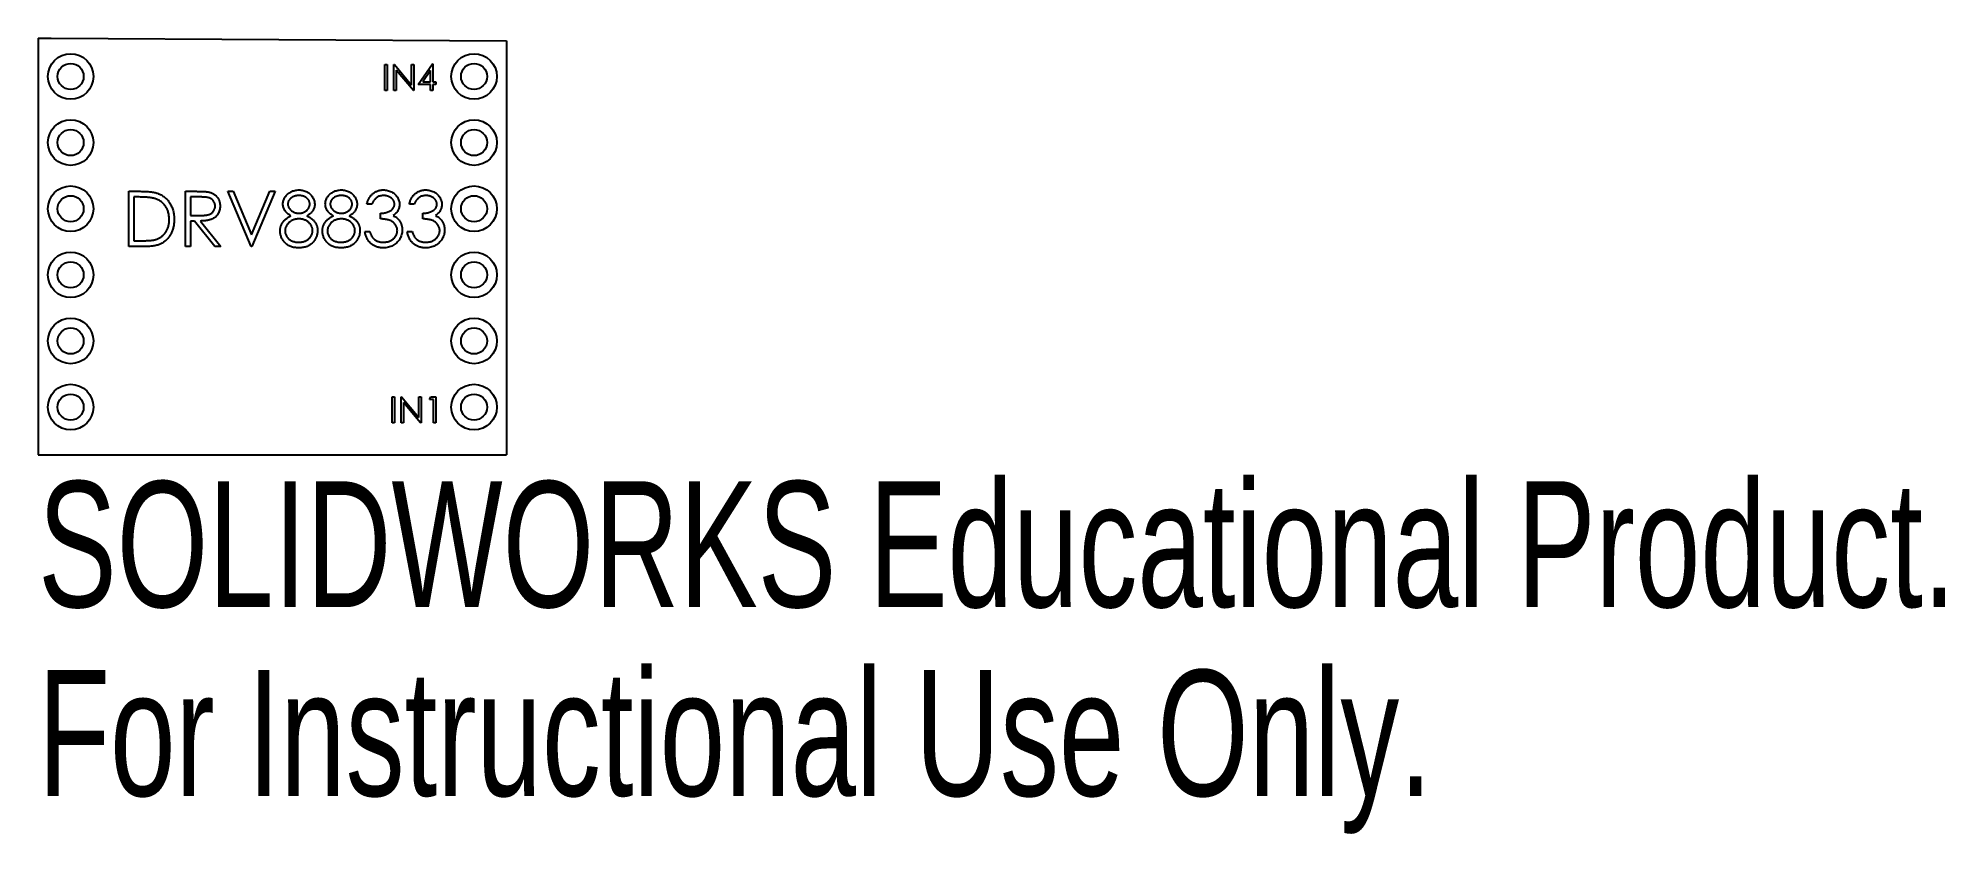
# Model space of a CAD drawing. Header units: millimetres. Extents: x 41.5 to 114.7, y 301.4 to 332.
import ezdxf

# ---------------------------------------------------------------- set-up
doc = ezdxf.new("R2010")
doc.units = ezdxf.units.MM
doc.styles.add('SLDTEXTSTYLE0', font='TXT', dxfattribs={"width": 0.7})

msp = doc.modelspace()

# ---------------------------------------------------------------- linework, layer by layer
at = {"color": 7, "linetype": 'Continuous', "lineweight": 25}
for p, q in [((41.478, 331.981), (41.982, 331.981)), ((41.478, 331.981), (41.478, 315.981)), ((41.982, 331.981), (59.478, 331.877)), ((59.478, 331.877), (59.478, 315.981)), ((54.803, 329.965), (54.803, 330.965)), ((54.803, 330.965), (54.892, 330.965)), ((54.892, 330.965), (54.892, 329.965)), ((55.149, 329.965), (55.149, 330.965)), ((55.149, 330.965), (55.168, 330.965)), ((55.168, 330.965), (55.828, 330.178)), ((55.898, 329.965), (55.239, 330.751)), ((55.239, 330.751), (55.239, 329.965)), ((55.828, 330.178), (55.828, 330.965)), ((55.828, 330.965), (55.918, 330.965)), ((55.918, 330.965), (55.918, 329.965)), ((56.085, 330.196), (56.631, 330.991)), ((56.559, 330.733), (56.261, 330.299)), ((56.559, 330.299), (56.559, 330.733)), ((56.631, 330.991), (56.649, 330.991)), ((56.649, 330.991), (56.649, 330.299)), ((54.892, 329.965), (54.803, 329.965)), ((55.239, 329.965), (55.149, 329.965)), ((55.918, 329.965), (55.898, 329.965)), ((56.559, 330.196), (56.085, 330.196)), ((56.261, 330.299), (56.559, 330.299)), ((56.559, 329.965), (56.559, 330.196)), ((56.649, 329.965), (56.559, 329.965)), ((56.649, 330.299), (56.764, 330.299)), ((56.764, 330.196), (56.649, 330.196)), ((56.649, 330.196), (56.649, 329.965)), ((56.764, 330.299), (56.764, 330.196)), ((44.969, 323.981), (44.969, 326.098)), ((44.969, 326.098), (45.397, 326.098)), ((47.14, 323.981), (47.14, 326.098)), ((47.14, 326.098), (47.564, 326.098)), ((49.664, 323.981), (48.768, 326.098)), ((48.768, 326.098), (48.972, 326.098)), ((48.972, 326.098), (49.677, 324.429)), ((49.677, 324.429), (50.383, 326.098)), ((50.587, 326.098), (49.691, 323.981)), ((50.383, 326.098), (50.587, 326.098)), ((45.159, 325.88), (45.159, 324.198)), ((45.308, 325.88), (45.159, 325.88)), ((47.727, 325.88), (47.33, 325.88)), ((47.33, 325.88), (47.33, 325.175)), ((54.304, 325.609), (54.114, 325.609)), ((55.933, 325.609), (55.743, 325.609)), ((47.33, 325.175), (47.718, 325.172)), ((47.485, 324.958), (47.33, 324.958)), ((47.33, 324.958), (47.33, 323.981)), ((48.262, 323.981), (47.485, 324.958)), ((47.719, 324.958), (48.497, 323.981)), ((54.63, 325.039), (54.63, 325.256)), ((56.258, 325.039), (56.258, 325.256)), ((45.625, 323.981), (44.969, 323.981)), ((45.159, 324.198), (45.402, 324.198)), ((47.33, 323.981), (47.14, 323.981)), ((48.497, 323.981), (48.262, 323.981)), ((49.691, 323.981), (49.664, 323.981)), ((54.033, 324.551), (54.223, 324.551)), ((55.661, 324.551), (55.851, 324.551)), ((55.078, 317.204), (55.078, 318.204)), ((55.078, 318.204), (55.167, 318.204)), ((55.167, 318.204), (55.167, 317.204)), ((55.424, 317.204), (55.424, 318.204)), ((55.424, 318.204), (55.443, 318.204)), ((55.443, 318.204), (56.103, 317.417)), ((56.173, 317.204), (55.513, 317.99)), ((55.513, 317.99), (55.513, 317.204)), ((56.103, 317.417), (56.103, 318.204)), ((56.103, 318.204), (56.193, 318.204)), ((56.193, 318.204), (56.193, 317.204)), ((56.513, 318.102), (56.572, 318.204)), ((56.667, 318.102), (56.513, 318.102)), ((56.572, 318.204), (56.757, 318.204)), ((56.667, 317.204), (56.667, 318.102)), ((56.757, 318.204), (56.757, 317.204)), ((55.167, 317.204), (55.078, 317.204)), ((55.513, 317.204), (55.424, 317.204)), ((56.193, 317.204), (56.173, 317.204)), ((56.757, 317.204), (56.667, 317.204)), ((41.478, 315.981), (59.478, 315.981))]:
    msp.add_line(p, q, dxfattribs=at)
for centre, radius in [((42.728, 330.51), 0.875), ((58.228, 330.51), 0.875), ((42.728, 330.51), 0.5), ((58.228, 330.51), 0.5), ((42.728, 327.97), 0.875), ((42.728, 327.97), 0.5), ((58.228, 327.97), 0.875), ((58.228, 327.97), 0.5), ((42.728, 325.43), 0.875), ((58.228, 325.43), 0.875), ((42.728, 325.43), 0.5), ((58.228, 325.43), 0.5), ((42.728, 322.89), 0.875), ((42.728, 322.89), 0.5), ((58.228, 322.89), 0.875), ((58.228, 322.89), 0.5), ((42.728, 320.35), 0.875), ((58.228, 320.35), 0.875), ((42.728, 320.35), 0.5), ((58.228, 320.35), 0.5), ((42.728, 317.81), 0.875), ((42.728, 317.81), 0.5), ((58.228, 317.81), 0.875), ((58.228, 317.81), 0.5)]:
    msp.add_circle(centre, radius, dxfattribs=at)
for points, knots in [([(45.397, 326.098), (45.434, 326.097), (45.506, 326.097), (45.609, 326.093), (45.705, 326.088), (45.793, 326.079), (45.874, 326.069), (45.946, 326.056), (46.01, 326.04), (46.05, 326.027), (46.068, 326.021)], [0, 0, 0, 0, 0.164289, 0.317406, 0.458844, 0.589367, 0.707831, 0.81577, 0.91288, 1, 1, 1, 1]), ([(47.564, 326.098), (47.592, 326.097), (47.646, 326.097), (47.724, 326.096), (47.795, 326.093), (47.858, 326.091), (47.915, 326.086), (47.964, 326.082), (48.006, 326.076), (48.032, 326.071), (48.043, 326.069)], [0, 0, 0, 0, 0.1762578, 0.3384344, 0.4848221, 0.6171576, 0.7346984, 0.8373852, 0.9263724, 1, 1, 1, 1]), ([(48.043, 326.069), (48.059, 326.065), (48.089, 326.057), (48.134, 326.041), (48.176, 326.023), (48.215, 326.001), (48.253, 325.976), (48.288, 325.948), (48.321, 325.917), (48.351, 325.882), (48.38, 325.846), (48.404, 325.807), (48.424, 325.766), (48.441, 325.723), (48.454, 325.678), (48.463, 325.631), (48.469, 325.582), (48.47, 325.548), (48.47, 325.531)], [0, 0, 0, 0, 0.064217, 0.127064, 0.188745, 0.249132, 0.309453, 0.369827, 0.43065, 0.492352, 0.554072, 0.61569, 0.676798, 0.738439, 0.801317, 0.865185, 0.931641, 1, 1, 1, 1]), ([(50.885, 325.609), (50.886, 325.631), (50.888, 325.677), (50.904, 325.744), (50.93, 325.81), (50.966, 325.875), (51.01, 325.936), (51.064, 325.991), (51.124, 326.039), (51.193, 326.079), (51.266, 326.112), (51.343, 326.135), (51.423, 326.149), (51.478, 326.151), (51.505, 326.152)], [0, 0, 0, 0, 0.074058, 0.14887, 0.226668, 0.307735, 0.391157, 0.473929, 0.557928, 0.644989, 0.733364, 0.821092, 0.909287, 1, 1, 1, 1]), ([(51.505, 326.152), (51.532, 326.151), (51.585, 326.149), (51.663, 326.135), (51.738, 326.111), (51.809, 326.078), (51.875, 326.038), (51.934, 325.989), (51.985, 325.935), (52.028, 325.874), (52.063, 325.809), (52.088, 325.742), (52.103, 325.673), (52.105, 325.626), (52.106, 325.603)], [0, 0, 0, 0, 0.08941, 0.176306, 0.262626, 0.349446, 0.435498, 0.518928, 0.601355, 0.684256, 0.765807, 0.844877, 0.92228, 1, 1, 1, 1]), ([(52.513, 325.609), (52.514, 325.631), (52.516, 325.677), (52.532, 325.744), (52.559, 325.81), (52.594, 325.875), (52.639, 325.936), (52.692, 325.991), (52.753, 326.039), (52.821, 326.079), (52.894, 326.112), (52.971, 326.135), (53.051, 326.149), (53.106, 326.151), (53.134, 326.152)], [0, 0, 0, 0, 0.074058, 0.14887, 0.226668, 0.307735, 0.391157, 0.473929, 0.557928, 0.644989, 0.733364, 0.821092, 0.909287, 1, 1, 1, 1]), ([(53.134, 326.152), (53.161, 326.151), (53.214, 326.149), (53.292, 326.135), (53.366, 326.111), (53.437, 326.078), (53.503, 326.038), (53.562, 325.989), (53.613, 325.935), (53.656, 325.874), (53.691, 325.809), (53.716, 325.742), (53.731, 325.673), (53.733, 325.626), (53.734, 325.603)], [0, 0, 0, 0, 0.08941, 0.176306, 0.262626, 0.349446, 0.435498, 0.518928, 0.601355, 0.684256, 0.765807, 0.844877, 0.92228, 1, 1, 1, 1]), ([(54.114, 325.609), (54.119, 325.63), (54.13, 325.672), (54.151, 325.732), (54.173, 325.788), (54.201, 325.84), (54.231, 325.889), (54.265, 325.933), (54.302, 325.975), (54.343, 326.011), (54.386, 326.045), (54.432, 326.073), (54.479, 326.097), (54.528, 326.118), (54.58, 326.133), (54.633, 326.144), (54.688, 326.151), (54.725, 326.151), (54.744, 326.152)], [0, 0, 0, 0, 0.0726253, 0.1419766, 0.2089849, 0.2739569, 0.3368893, 0.398745, 0.4601159, 0.5208249, 0.5809945, 0.6401519, 0.6986225, 0.7572711, 0.8164267, 0.876254, 0.9371653, 1, 1, 1, 1]), ([(54.744, 326.152), (54.772, 326.151), (54.827, 326.149), (54.907, 326.134), (54.984, 326.11), (55.058, 326.077), (55.127, 326.037), (55.188, 325.988), (55.24, 325.933), (55.284, 325.872), (55.319, 325.807), (55.344, 325.74), (55.36, 325.672), (55.362, 325.625), (55.363, 325.602)], [0, 0, 0, 0, 0.090254, 0.17854, 0.266093, 0.354631, 0.441886, 0.525747, 0.608114, 0.690197, 0.770821, 0.848326, 0.924012, 1, 1, 1, 1]), ([(55.743, 325.609), (55.748, 325.63), (55.758, 325.672), (55.779, 325.732), (55.802, 325.788), (55.829, 325.84), (55.859, 325.889), (55.893, 325.933), (55.93, 325.975), (55.971, 326.011), (56.014, 326.045), (56.06, 326.073), (56.107, 326.097), (56.157, 326.118), (56.208, 326.133), (56.261, 326.144), (56.316, 326.151), (56.354, 326.151), (56.373, 326.152)], [0, 0, 0, 0, 0.072625, 0.141977, 0.208985, 0.273957, 0.336889, 0.398745, 0.460116, 0.520825, 0.580994, 0.640152, 0.698622, 0.757271, 0.816427, 0.876254, 0.937165, 1, 1, 1, 1]), ([(56.373, 326.152), (56.4, 326.151), (56.455, 326.149), (56.535, 326.134), (56.613, 326.11), (56.686, 326.077), (56.755, 326.037), (56.816, 325.988), (56.868, 325.933), (56.912, 325.872), (56.947, 325.807), (56.972, 325.74), (56.988, 325.672), (56.99, 325.625), (56.991, 325.602)], [0, 0, 0, 0, 0.0902542, 0.1785398, 0.266093, 0.354631, 0.4418862, 0.5257469, 0.6081136, 0.6901973, 0.7708215, 0.8483262, 0.9240117, 1, 1, 1, 1]), ([(45.958, 325.821), (45.941, 325.826), (45.903, 325.836), (45.841, 325.848), (45.772, 325.858), (45.695, 325.866), (45.609, 325.872), (45.516, 325.877), (45.415, 325.88), (45.345, 325.88), (45.308, 325.88)], [0, 0, 0, 0, 0.084319, 0.179285, 0.286583, 0.405111, 0.535593, 0.67819, 0.832976, 1, 1, 1, 1]), ([(46.516, 325.013), (46.516, 325.038), (46.515, 325.086), (46.507, 325.158), (46.496, 325.226), (46.48, 325.292), (46.459, 325.356), (46.434, 325.416), (46.404, 325.474), (46.369, 325.528), (46.331, 325.58), (46.288, 325.627), (46.242, 325.67), (46.193, 325.709), (46.14, 325.744), (46.083, 325.774), (46.022, 325.8), (45.98, 325.814), (45.958, 325.821)], [0, 0, 0, 0, 0.070151, 0.137813, 0.203226, 0.267174, 0.330024, 0.391794, 0.453084, 0.514334, 0.575, 0.634865, 0.694116, 0.753442, 0.813126, 0.87408, 0.936007, 1, 1, 1, 1]), ([(46.068, 326.021), (46.093, 326.012), (46.141, 325.993), (46.21, 325.959), (46.275, 325.919), (46.336, 325.875), (46.392, 325.825), (46.446, 325.771), (46.494, 325.712), (46.538, 325.647), (46.578, 325.579), (46.612, 325.508), (46.641, 325.433), (46.665, 325.355), (46.683, 325.274), (46.696, 325.189), (46.705, 325.102), (46.706, 325.043), (46.706, 325.012)], [0, 0, 0, 0, 0.061545, 0.1216943, 0.1811549, 0.2398754, 0.2987019, 0.3576474, 0.4176048, 0.478494, 0.5404071, 0.602345, 0.6650043, 0.7285593, 0.7936505, 0.8605343, 0.929236, 1, 1, 1, 1]), ([(47.718, 325.172), (47.736, 325.172), (47.771, 325.172), (47.822, 325.174), (47.869, 325.177), (47.912, 325.181), (47.952, 325.187), (47.989, 325.193), (48.021, 325.201), (48.059, 325.214), (48.102, 325.233), (48.148, 325.261), (48.187, 325.296), (48.22, 325.337), (48.247, 325.382), (48.266, 325.43), (48.278, 325.48), (48.279, 325.514), (48.28, 325.532)], [0, 0, 0, 0, 0.071668, 0.138913, 0.201185, 0.259124, 0.312255, 0.360682, 0.405086, 0.445102, 0.518778, 0.589462, 0.658462, 0.727283, 0.796322, 0.863175, 0.930949, 1, 1, 1, 1]), ([(48.47, 325.531), (48.469, 325.503), (48.467, 325.448), (48.451, 325.368), (48.425, 325.294), (48.388, 325.225), (48.342, 325.163), (48.286, 325.108), (48.221, 325.062), (48.16, 325.03), (48.106, 325.01), (48.062, 324.996), (48.014, 324.985), (47.962, 324.975), (47.907, 324.967), (47.848, 324.962), (47.785, 324.959), (47.742, 324.958), (47.719, 324.958)], [0, 0, 0, 0, 0.07878, 0.153721, 0.226714, 0.299191, 0.37119, 0.443006, 0.516689, 0.593217, 0.633873, 0.676989, 0.7229, 0.771959, 0.824211, 0.879379, 0.937948, 1, 1, 1, 1]), ([(48.28, 325.532), (48.279, 325.549), (48.278, 325.583), (48.266, 325.632), (48.246, 325.679), (48.219, 325.722), (48.187, 325.762), (48.148, 325.796), (48.105, 325.824), (48.065, 325.842), (48.03, 325.853), (47.998, 325.86), (47.963, 325.867), (47.924, 325.871), (47.881, 325.876), (47.833, 325.879), (47.781, 325.88), (47.746, 325.88), (47.727, 325.88)], [0, 0, 0, 0, 0.068814, 0.136365, 0.204019, 0.273064, 0.342913, 0.410965, 0.479169, 0.549308, 0.587652, 0.630647, 0.678879, 0.731934, 0.791111, 0.855283, 0.925086, 1, 1, 1, 1]), ([(51.194, 325.16), (51.17, 325.173), (51.122, 325.199), (51.059, 325.247), (51.005, 325.299), (50.961, 325.355), (50.927, 325.415), (50.903, 325.478), (50.887, 325.542), (50.886, 325.587), (50.885, 325.609)], [0, 0, 0, 0, 0.14586, 0.282426, 0.41085, 0.535029, 0.654701, 0.770133, 0.884556, 1, 1, 1, 1]), ([(51.495, 325.935), (51.48, 325.934), (51.451, 325.934), (51.408, 325.93), (51.368, 325.922), (51.329, 325.911), (51.292, 325.897), (51.257, 325.881), (51.225, 325.86), (51.194, 325.838), (51.166, 325.813), (51.142, 325.787), (51.121, 325.76), (51.104, 325.731), (51.092, 325.701), (51.082, 325.671), (51.076, 325.639), (51.075, 325.617), (51.075, 325.606)], [0, 0, 0, 0, 0.075243, 0.147209, 0.216447, 0.284025, 0.350655, 0.415031, 0.47963, 0.544652, 0.608044, 0.667828, 0.725114, 0.780992, 0.835527, 0.889438, 0.944072, 1, 1, 1, 1]), ([(51.075, 325.606), (51.075, 325.595), (51.076, 325.573), (51.083, 325.541), (51.092, 325.509), (51.107, 325.478), (51.125, 325.448), (51.147, 325.419), (51.173, 325.391), (51.203, 325.364), (51.235, 325.339), (51.269, 325.317), (51.305, 325.298), (51.342, 325.283), (51.38, 325.271), (51.42, 325.262), (51.461, 325.257), (51.488, 325.257), (51.502, 325.256)], [0, 0, 0, 0, 0.054564, 0.107826, 0.161924, 0.21751, 0.274498, 0.334815, 0.397555, 0.464755, 0.532901, 0.600097, 0.665354, 0.731084, 0.796883, 0.863292, 0.930831, 1, 1, 1, 1]), ([(51.916, 325.61), (51.916, 325.62), (51.915, 325.64), (51.91, 325.669), (51.901, 325.698), (51.89, 325.727), (51.874, 325.754), (51.856, 325.781), (51.833, 325.807), (51.808, 325.833), (51.78, 325.857), (51.748, 325.878), (51.713, 325.896), (51.676, 325.91), (51.635, 325.921), (51.591, 325.929), (51.544, 325.934), (51.511, 325.934), (51.495, 325.935)], [0, 0, 0, 0, 0.050902, 0.101034, 0.151084, 0.203062, 0.256248, 0.310847, 0.368769, 0.430015, 0.49252, 0.556049, 0.621996, 0.690192, 0.761385, 0.836356, 0.915487, 1, 1, 1, 1]), ([(51.502, 325.256), (51.52, 325.257), (51.556, 325.258), (51.609, 325.268), (51.66, 325.283), (51.71, 325.304), (51.756, 325.33), (51.797, 325.362), (51.832, 325.398), (51.862, 325.438), (51.886, 325.481), (51.904, 325.523), (51.914, 325.567), (51.916, 325.596), (51.916, 325.61)], [0, 0, 0, 0, 0.08969, 0.178494, 0.266838, 0.356558, 0.445334, 0.530806, 0.614076, 0.697707, 0.779142, 0.855354, 0.928557, 1, 1, 1, 1]), ([(52.106, 325.603), (52.105, 325.58), (52.104, 325.535), (52.089, 325.469), (52.065, 325.407), (52.032, 325.349), (51.989, 325.296), (51.937, 325.246), (51.876, 325.2), (51.829, 325.174), (51.806, 325.16)], [0, 0, 0, 0, 0.121904, 0.239413, 0.35541, 0.472091, 0.592859, 0.718703, 0.854892, 1, 1, 1, 1]), ([(52.822, 325.16), (52.798, 325.173), (52.75, 325.199), (52.687, 325.247), (52.633, 325.299), (52.59, 325.355), (52.555, 325.415), (52.532, 325.478), (52.516, 325.542), (52.514, 325.587), (52.513, 325.609)], [0, 0, 0, 0, 0.14586, 0.282426, 0.41085, 0.535029, 0.654701, 0.770133, 0.884556, 1, 1, 1, 1]), ([(53.123, 325.935), (53.108, 325.934), (53.079, 325.934), (53.037, 325.93), (52.996, 325.922), (52.957, 325.911), (52.921, 325.897), (52.886, 325.881), (52.853, 325.86), (52.822, 325.838), (52.795, 325.813), (52.77, 325.787), (52.75, 325.76), (52.732, 325.731), (52.72, 325.701), (52.71, 325.671), (52.704, 325.639), (52.703, 325.617), (52.703, 325.606)], [0, 0, 0, 0, 0.075243, 0.147209, 0.216447, 0.284025, 0.350655, 0.415031, 0.47963, 0.544652, 0.608044, 0.667828, 0.725114, 0.780992, 0.835527, 0.889438, 0.944072, 1, 1, 1, 1]), ([(52.703, 325.606), (52.704, 325.595), (52.704, 325.573), (52.711, 325.541), (52.72, 325.509), (52.735, 325.478), (52.753, 325.448), (52.775, 325.419), (52.801, 325.391), (52.831, 325.364), (52.863, 325.339), (52.898, 325.317), (52.933, 325.298), (52.97, 325.283), (53.008, 325.271), (53.048, 325.262), (53.089, 325.257), (53.117, 325.257), (53.131, 325.256)], [0, 0, 0, 0, 0.054564, 0.107826, 0.161924, 0.21751, 0.274498, 0.334815, 0.397555, 0.464755, 0.532901, 0.600097, 0.665354, 0.731084, 0.796883, 0.863292, 0.930831, 1, 1, 1, 1]), ([(53.544, 325.61), (53.544, 325.62), (53.544, 325.64), (53.538, 325.669), (53.53, 325.698), (53.518, 325.727), (53.502, 325.754), (53.484, 325.781), (53.462, 325.807), (53.437, 325.833), (53.408, 325.857), (53.377, 325.878), (53.342, 325.896), (53.304, 325.91), (53.263, 325.921), (53.219, 325.929), (53.172, 325.934), (53.14, 325.934), (53.123, 325.935)], [0, 0, 0, 0, 0.050902, 0.101034, 0.151084, 0.203062, 0.256248, 0.310847, 0.368769, 0.430015, 0.49252, 0.556049, 0.621996, 0.690192, 0.761385, 0.836356, 0.915487, 1, 1, 1, 1]), ([(53.131, 325.256), (53.149, 325.257), (53.184, 325.258), (53.237, 325.268), (53.289, 325.283), (53.338, 325.304), (53.384, 325.33), (53.425, 325.362), (53.461, 325.398), (53.491, 325.438), (53.514, 325.481), (53.532, 325.523), (53.542, 325.567), (53.544, 325.596), (53.544, 325.61)], [0, 0, 0, 0, 0.0896899, 0.178494, 0.2668378, 0.3565582, 0.4453342, 0.5308058, 0.6140762, 0.6977071, 0.7791419, 0.8553536, 0.9285568, 1, 1, 1, 1]), ([(53.734, 325.603), (53.734, 325.58), (53.732, 325.535), (53.718, 325.469), (53.693, 325.407), (53.66, 325.349), (53.617, 325.296), (53.565, 325.246), (53.504, 325.2), (53.458, 325.174), (53.434, 325.16)], [0, 0, 0, 0, 0.121904, 0.239413, 0.35541, 0.472091, 0.592859, 0.718703, 0.854892, 1, 1, 1, 1]), ([(54.747, 325.935), (54.723, 325.934), (54.676, 325.932), (54.608, 325.918), (54.545, 325.895), (54.497, 325.867), (54.461, 325.84), (54.436, 325.817), (54.411, 325.79), (54.388, 325.76), (54.365, 325.727), (54.343, 325.691), (54.323, 325.651), (54.311, 325.623), (54.304, 325.609)], [0, 0, 0, 0, 0.122712, 0.239685, 0.351816, 0.463766, 0.520818, 0.579448, 0.640604, 0.705298, 0.773634, 0.844669, 0.920057, 1, 1, 1, 1]), ([(54.63, 325.256), (54.656, 325.257), (54.707, 325.258), (54.782, 325.268), (54.854, 325.283), (54.921, 325.305), (54.982, 325.331), (55.034, 325.361), (55.078, 325.395), (55.113, 325.432), (55.14, 325.472), (55.159, 325.514), (55.17, 325.558), (55.172, 325.588), (55.173, 325.603)], [0, 0, 0, 0, 0.1101656, 0.2157873, 0.3180274, 0.417574, 0.5116505, 0.5961621, 0.6729345, 0.7436696, 0.810677, 0.874059, 0.9366963, 1, 1, 1, 1]), ([(55.173, 325.603), (55.172, 325.614), (55.172, 325.636), (55.166, 325.668), (55.156, 325.699), (55.143, 325.729), (55.126, 325.758), (55.105, 325.785), (55.08, 325.812), (55.052, 325.836), (55.021, 325.86), (54.988, 325.88), (54.953, 325.897), (54.915, 325.911), (54.876, 325.921), (54.835, 325.929), (54.791, 325.934), (54.762, 325.934), (54.747, 325.935)], [0, 0, 0, 0, 0.055275, 0.109966, 0.163247, 0.218076, 0.273301, 0.330909, 0.390995, 0.454176, 0.518862, 0.583311, 0.648517, 0.715031, 0.782502, 0.852323, 0.924928, 1, 1, 1, 1]), ([(55.363, 325.602), (55.362, 325.579), (55.361, 325.536), (55.349, 325.472), (55.329, 325.411), (55.302, 325.355), (55.267, 325.302), (55.224, 325.252), (55.173, 325.206), (55.135, 325.18), (55.115, 325.166)], [0, 0, 0, 0, 0.128068, 0.250608, 0.37063, 0.490072, 0.610375, 0.734313, 0.863217, 1, 1, 1, 1]), ([(56.375, 325.935), (56.351, 325.934), (56.304, 325.932), (56.236, 325.918), (56.173, 325.895), (56.125, 325.867), (56.089, 325.84), (56.064, 325.817), (56.039, 325.79), (56.016, 325.76), (55.993, 325.727), (55.972, 325.691), (55.951, 325.651), (55.939, 325.623), (55.933, 325.609)], [0, 0, 0, 0, 0.122712, 0.239685, 0.351816, 0.463766, 0.520818, 0.579448, 0.640604, 0.705298, 0.773634, 0.844669, 0.920057, 1, 1, 1, 1]), ([(56.258, 325.256), (56.284, 325.257), (56.336, 325.258), (56.411, 325.268), (56.482, 325.283), (56.549, 325.305), (56.61, 325.331), (56.663, 325.361), (56.707, 325.395), (56.742, 325.432), (56.768, 325.472), (56.787, 325.514), (56.799, 325.558), (56.8, 325.588), (56.801, 325.603)], [0, 0, 0, 0, 0.110166, 0.215787, 0.318027, 0.417574, 0.51165, 0.596162, 0.672935, 0.74367, 0.810677, 0.874059, 0.936696, 1, 1, 1, 1]), ([(56.801, 325.603), (56.801, 325.614), (56.8, 325.636), (56.794, 325.668), (56.784, 325.699), (56.771, 325.729), (56.754, 325.758), (56.733, 325.785), (56.708, 325.812), (56.68, 325.836), (56.65, 325.86), (56.616, 325.88), (56.581, 325.897), (56.544, 325.911), (56.504, 325.921), (56.463, 325.929), (56.42, 325.934), (56.39, 325.934), (56.375, 325.935)], [0, 0, 0, 0, 0.055275, 0.109966, 0.163247, 0.218076, 0.273301, 0.330909, 0.390995, 0.454176, 0.518862, 0.583311, 0.648517, 0.715031, 0.782502, 0.852323, 0.924928, 1, 1, 1, 1]), ([(56.991, 325.602), (56.99, 325.579), (56.989, 325.536), (56.977, 325.472), (56.957, 325.411), (56.93, 325.355), (56.895, 325.302), (56.852, 325.252), (56.802, 325.206), (56.763, 325.18), (56.744, 325.166)], [0, 0, 0, 0, 0.128068, 0.250608, 0.37063, 0.490072, 0.610375, 0.734313, 0.863217, 1, 1, 1, 1]), ([(46.706, 325.012), (46.706, 324.986), (46.705, 324.935), (46.698, 324.859), (46.688, 324.785), (46.673, 324.714), (46.655, 324.645), (46.631, 324.578), (46.604, 324.514), (46.573, 324.453), (46.538, 324.395), (46.501, 324.34), (46.462, 324.289), (46.419, 324.242), (46.374, 324.2), (46.327, 324.161), (46.277, 324.126), (46.224, 324.095), (46.168, 324.067), (46.106, 324.044), (46.039, 324.025), (45.966, 324.009), (45.889, 323.996), (45.806, 323.987), (45.717, 323.982), (45.656, 323.981), (45.625, 323.981)], [0, 0, 0, 0, 0.046081, 0.090807, 0.134295, 0.177024, 0.218823, 0.260244, 0.30108, 0.341614, 0.381583, 0.42012, 0.458075, 0.494738, 0.531195, 0.566934, 0.602713, 0.638327, 0.674853, 0.713467, 0.754442, 0.797815, 0.843989, 0.893072, 0.944963, 1, 1, 1, 1]), ([(46.007, 324.252), (46.027, 324.259), (46.065, 324.272), (46.12, 324.297), (46.171, 324.326), (46.219, 324.358), (46.264, 324.395), (46.306, 324.435), (46.345, 324.479), (46.381, 324.527), (46.413, 324.578), (46.44, 324.632), (46.464, 324.689), (46.483, 324.748), (46.498, 324.811), (46.508, 324.876), (46.515, 324.943), (46.516, 324.989), (46.516, 325.013)], [0, 0, 0, 0, 0.062415, 0.123338, 0.183125, 0.241783, 0.300579, 0.35968, 0.418882, 0.479531, 0.540851, 0.602303, 0.664463, 0.727806, 0.792895, 0.859672, 0.928464, 1, 1, 1, 1]), ([(50.777, 324.58), (50.777, 324.595), (50.778, 324.624), (50.782, 324.668), (50.79, 324.71), (50.8, 324.751), (50.815, 324.791), (50.832, 324.83), (50.852, 324.867), (50.875, 324.904), (50.901, 324.94), (50.932, 324.974), (50.966, 325.008), (51.005, 325.04), (51.046, 325.073), (51.092, 325.103), (51.141, 325.133), (51.176, 325.151), (51.194, 325.16)], [0, 0, 0, 0, 0.058854, 0.116315, 0.172675, 0.22878, 0.28458, 0.340257, 0.39663, 0.453507, 0.512318, 0.572648, 0.636022, 0.702363, 0.771483, 0.844184, 0.92007, 1, 1, 1, 1]), ([(51.493, 323.927), (51.464, 323.927), (51.409, 323.929), (51.328, 323.938), (51.253, 323.954), (51.183, 323.976), (51.119, 324.005), (51.06, 324.04), (51.006, 324.082), (50.958, 324.13), (50.915, 324.181), (50.878, 324.234), (50.847, 324.289), (50.821, 324.344), (50.801, 324.401), (50.787, 324.46), (50.778, 324.52), (50.777, 324.56), (50.777, 324.58)], [0, 0, 0, 0, 0.078556, 0.152863, 0.22356, 0.290375, 0.355403, 0.418291, 0.480389, 0.543073, 0.604924, 0.664398, 0.721943, 0.778375, 0.83383, 0.888861, 0.944089, 1, 1, 1, 1]), ([(51.507, 325.039), (51.488, 325.039), (51.451, 325.038), (51.397, 325.031), (51.345, 325.021), (51.296, 325.005), (51.249, 324.985), (51.204, 324.961), (51.161, 324.933), (51.121, 324.9), (51.085, 324.865), (51.054, 324.828), (51.027, 324.789), (51.005, 324.749), (50.987, 324.707), (50.975, 324.664), (50.968, 324.619), (50.967, 324.589), (50.966, 324.574)], [0, 0, 0, 0, 0.071269, 0.139812, 0.206497, 0.271535, 0.336082, 0.400528, 0.464984, 0.53005, 0.594423, 0.655583, 0.714849, 0.772115, 0.828999, 0.885122, 0.942079, 1, 1, 1, 1]), ([(51.495, 324.144), (51.515, 324.144), (51.553, 324.145), (51.609, 324.151), (51.663, 324.162), (51.712, 324.177), (51.76, 324.195), (51.803, 324.219), (51.844, 324.246), (51.881, 324.278), (51.915, 324.312), (51.944, 324.348), (51.969, 324.385), (51.989, 324.424), (52.005, 324.465), (52.017, 324.506), (52.024, 324.549), (52.024, 324.579), (52.025, 324.594)], [0, 0, 0, 0, 0.076559, 0.149161, 0.218827, 0.285567, 0.350313, 0.414125, 0.477179, 0.540368, 0.602202, 0.662034, 0.719934, 0.775907, 0.831115, 0.886667, 0.942552, 1, 1, 1, 1]), ([(52.025, 324.594), (52.024, 324.608), (52.023, 324.636), (52.016, 324.679), (52.004, 324.719), (51.988, 324.759), (51.966, 324.797), (51.94, 324.835), (51.909, 324.87), (51.873, 324.904), (51.835, 324.936), (51.794, 324.963), (51.751, 324.987), (51.706, 325.006), (51.659, 325.021), (51.61, 325.031), (51.559, 325.038), (51.525, 325.039), (51.507, 325.039)], [0, 0, 0, 0, 0.057339, 0.113063, 0.169181, 0.225775, 0.283826, 0.343454, 0.405907, 0.471392, 0.538003, 0.603064, 0.667602, 0.732225, 0.797005, 0.863048, 0.930357, 1, 1, 1, 1]), ([(51.806, 325.16), (51.823, 325.151), (51.857, 325.133), (51.905, 325.105), (51.949, 325.075), (51.99, 325.045), (52.027, 325.014), (52.061, 324.981), (52.091, 324.948), (52.117, 324.913), (52.14, 324.878), (52.16, 324.841), (52.177, 324.804), (52.191, 324.765), (52.202, 324.725), (52.209, 324.683), (52.214, 324.641), (52.214, 324.612), (52.215, 324.597)], [0, 0, 0, 0, 0.079525, 0.1551, 0.22722, 0.295911, 0.362056, 0.42552, 0.485813, 0.544495, 0.60146, 0.657841, 0.713974, 0.769468, 0.82613, 0.882885, 0.940701, 1, 1, 1, 1]), ([(52.215, 324.597), (52.214, 324.577), (52.213, 324.537), (52.205, 324.477), (52.193, 324.419), (52.176, 324.363), (52.153, 324.309), (52.125, 324.257), (52.093, 324.206), (52.067, 324.175), (52.055, 324.159)], [0, 0, 0, 0, 0.128158, 0.253673, 0.377325, 0.499385, 0.622918, 0.745839, 0.871395, 1, 1, 1, 1]), ([(52.405, 324.58), (52.405, 324.595), (52.406, 324.624), (52.411, 324.668), (52.418, 324.71), (52.429, 324.751), (52.443, 324.791), (52.46, 324.83), (52.48, 324.867), (52.503, 324.904), (52.53, 324.94), (52.56, 324.974), (52.594, 325.008), (52.633, 325.04), (52.674, 325.073), (52.72, 325.103), (52.769, 325.133), (52.804, 325.151), (52.822, 325.16)], [0, 0, 0, 0, 0.0588536, 0.1163155, 0.1726748, 0.2287804, 0.2845804, 0.3402565, 0.3966298, 0.4535073, 0.5123182, 0.5726484, 0.6360219, 0.7023629, 0.7714831, 0.8441845, 0.9200698, 1, 1, 1, 1]), ([(53.121, 323.927), (53.092, 323.927), (53.037, 323.929), (52.957, 323.938), (52.882, 323.954), (52.812, 323.976), (52.747, 324.005), (52.688, 324.04), (52.634, 324.082), (52.586, 324.13), (52.544, 324.181), (52.506, 324.234), (52.475, 324.289), (52.449, 324.344), (52.429, 324.401), (52.415, 324.46), (52.406, 324.52), (52.405, 324.56), (52.405, 324.58)], [0, 0, 0, 0, 0.078556, 0.152863, 0.22356, 0.290375, 0.355403, 0.418291, 0.480389, 0.543073, 0.604924, 0.664398, 0.721943, 0.778375, 0.83383, 0.888861, 0.944089, 1, 1, 1, 1]), ([(53.135, 325.039), (53.116, 325.039), (53.08, 325.038), (53.025, 325.031), (52.974, 325.021), (52.924, 325.005), (52.877, 324.985), (52.832, 324.961), (52.789, 324.933), (52.75, 324.9), (52.713, 324.865), (52.682, 324.828), (52.655, 324.789), (52.633, 324.749), (52.615, 324.707), (52.604, 324.664), (52.596, 324.619), (52.595, 324.589), (52.595, 324.574)], [0, 0, 0, 0, 0.071269, 0.139812, 0.206497, 0.271535, 0.336082, 0.400528, 0.464984, 0.53005, 0.594423, 0.655583, 0.714849, 0.772115, 0.828999, 0.885122, 0.942079, 1, 1, 1, 1]), ([(53.123, 324.144), (53.143, 324.144), (53.181, 324.145), (53.238, 324.151), (53.291, 324.162), (53.341, 324.177), (53.388, 324.195), (53.431, 324.219), (53.473, 324.246), (53.509, 324.278), (53.543, 324.312), (53.572, 324.348), (53.598, 324.385), (53.618, 324.424), (53.633, 324.465), (53.645, 324.506), (53.652, 324.549), (53.653, 324.579), (53.653, 324.594)], [0, 0, 0, 0, 0.076559, 0.149161, 0.218827, 0.285567, 0.350313, 0.414125, 0.477179, 0.540368, 0.602202, 0.662034, 0.719934, 0.775907, 0.831115, 0.886667, 0.942552, 1, 1, 1, 1]), ([(53.653, 324.594), (53.652, 324.608), (53.651, 324.636), (53.645, 324.679), (53.632, 324.719), (53.616, 324.759), (53.594, 324.797), (53.568, 324.835), (53.537, 324.87), (53.501, 324.904), (53.463, 324.936), (53.422, 324.963), (53.379, 324.987), (53.334, 325.006), (53.287, 325.021), (53.238, 325.031), (53.187, 325.038), (53.153, 325.039), (53.135, 325.039)], [0, 0, 0, 0, 0.057339, 0.113063, 0.169181, 0.225775, 0.283826, 0.343454, 0.405907, 0.471392, 0.538003, 0.603064, 0.667602, 0.732225, 0.797005, 0.863048, 0.930357, 1, 1, 1, 1]), ([(53.434, 325.16), (53.451, 325.151), (53.485, 325.133), (53.533, 325.105), (53.577, 325.075), (53.618, 325.045), (53.656, 325.014), (53.689, 324.981), (53.719, 324.948), (53.745, 324.913), (53.768, 324.878), (53.788, 324.841), (53.805, 324.804), (53.819, 324.765), (53.83, 324.725), (53.838, 324.683), (53.842, 324.641), (53.843, 324.612), (53.843, 324.597)], [0, 0, 0, 0, 0.0795248, 0.1551, 0.2272198, 0.2959105, 0.3620559, 0.4255201, 0.4858127, 0.5444947, 0.6014596, 0.6578406, 0.7139745, 0.769468, 0.82613, 0.8828854, 0.9407009, 1, 1, 1, 1]), ([(53.843, 324.597), (53.843, 324.577), (53.842, 324.537), (53.834, 324.477), (53.822, 324.419), (53.804, 324.363), (53.781, 324.309), (53.753, 324.257), (53.721, 324.206), (53.696, 324.175), (53.683, 324.159)], [0, 0, 0, 0, 0.128158, 0.253673, 0.377325, 0.499385, 0.622918, 0.745839, 0.871395, 1, 1, 1, 1]), ([(55.281, 324.591), (55.28, 324.611), (55.278, 324.651), (55.264, 324.708), (55.241, 324.764), (55.209, 324.817), (55.169, 324.866), (55.123, 324.909), (55.07, 324.945), (55.021, 324.97), (54.977, 324.987), (54.94, 324.998), (54.899, 325.008), (54.853, 325.017), (54.803, 325.024), (54.749, 325.031), (54.691, 325.036), (54.651, 325.038), (54.63, 325.039)], [0, 0, 0, 0, 0.066909, 0.133485, 0.201035, 0.271234, 0.34288, 0.413836, 0.485977, 0.56023, 0.599884, 0.644055, 0.691892, 0.744688, 0.801492, 0.862858, 0.929328, 1, 1, 1, 1]), ([(55.471, 324.61), (55.47, 324.58), (55.468, 324.521), (55.449, 324.434), (55.419, 324.348), (55.376, 324.266), (55.324, 324.19), (55.262, 324.122), (55.191, 324.063), (55.112, 324.014), (55.027, 323.974), (54.935, 323.947), (54.839, 323.929), (54.772, 323.928), (54.739, 323.927)], [0, 0, 0, 0, 0.079648, 0.158922, 0.239619, 0.322609, 0.406035, 0.487602, 0.569685, 0.653036, 0.737436, 0.822478, 0.909748, 1, 1, 1, 1]), ([(54.742, 324.144), (54.762, 324.144), (54.801, 324.145), (54.857, 324.151), (54.911, 324.161), (54.962, 324.176), (55.009, 324.195), (55.054, 324.218), (55.095, 324.246), (55.134, 324.277), (55.168, 324.311), (55.198, 324.347), (55.224, 324.384), (55.245, 324.423), (55.261, 324.463), (55.273, 324.504), (55.28, 324.547), (55.281, 324.577), (55.281, 324.591)], [0, 0, 0, 0, 0.0760717, 0.1487517, 0.2184028, 0.2857596, 0.350598, 0.414964, 0.4780693, 0.5417607, 0.6043499, 0.664075, 0.7214636, 0.7775871, 0.8326444, 0.8878435, 0.9434603, 1, 1, 1, 1]), ([(55.115, 325.166), (55.138, 325.156), (55.183, 325.134), (55.243, 325.092), (55.299, 325.043), (55.329, 325.005), (55.345, 324.986)], [0, 0, 0, 0, 0.25388, 0.503009, 0.750291, 1, 1, 1, 1]), ([(55.345, 324.986), (55.355, 324.972), (55.375, 324.944), (55.4, 324.9), (55.423, 324.855), (55.44, 324.808), (55.454, 324.76), (55.464, 324.711), (55.47, 324.661), (55.471, 324.627), (55.471, 324.61)], [0, 0, 0, 0, 0.128136, 0.254173, 0.378112, 0.501712, 0.623986, 0.747096, 0.872875, 1, 1, 1, 1]), ([(56.909, 324.591), (56.909, 324.611), (56.907, 324.651), (56.893, 324.708), (56.869, 324.764), (56.837, 324.817), (56.797, 324.866), (56.751, 324.909), (56.698, 324.945), (56.649, 324.97), (56.606, 324.987), (56.568, 324.998), (56.527, 325.008), (56.481, 325.017), (56.432, 325.024), (56.378, 325.031), (56.319, 325.036), (56.279, 325.038), (56.258, 325.039)], [0, 0, 0, 0, 0.066909, 0.133485, 0.201035, 0.271234, 0.34288, 0.413836, 0.485977, 0.56023, 0.599884, 0.644055, 0.691892, 0.744688, 0.801492, 0.862858, 0.929328, 1, 1, 1, 1]), ([(57.099, 324.61), (57.098, 324.58), (57.096, 324.521), (57.077, 324.434), (57.047, 324.348), (57.004, 324.266), (56.952, 324.19), (56.89, 324.122), (56.82, 324.063), (56.74, 324.014), (56.655, 323.974), (56.563, 323.947), (56.467, 323.929), (56.401, 323.928), (56.367, 323.927)], [0, 0, 0, 0, 0.079648, 0.158922, 0.239619, 0.322609, 0.406035, 0.487602, 0.569685, 0.653036, 0.737436, 0.822478, 0.909748, 1, 1, 1, 1]), ([(56.371, 324.144), (56.39, 324.144), (56.429, 324.145), (56.486, 324.151), (56.539, 324.161), (56.59, 324.176), (56.637, 324.195), (56.682, 324.218), (56.723, 324.246), (56.762, 324.277), (56.796, 324.311), (56.827, 324.347), (56.852, 324.384), (56.873, 324.423), (56.89, 324.463), (56.901, 324.504), (56.908, 324.547), (56.909, 324.577), (56.909, 324.591)], [0, 0, 0, 0, 0.076072, 0.148752, 0.218403, 0.28576, 0.350598, 0.414964, 0.478069, 0.541761, 0.60435, 0.664075, 0.721464, 0.777587, 0.832644, 0.887844, 0.94346, 1, 1, 1, 1]), ([(56.744, 325.166), (56.766, 325.156), (56.811, 325.134), (56.872, 325.092), (56.927, 325.043), (56.958, 325.005), (56.973, 324.986)], [0, 0, 0, 0, 0.25388, 0.503009, 0.750291, 1, 1, 1, 1]), ([(56.973, 324.986), (56.983, 324.972), (57.003, 324.944), (57.028, 324.9), (57.051, 324.855), (57.069, 324.808), (57.082, 324.76), (57.092, 324.711), (57.098, 324.661), (57.099, 324.627), (57.099, 324.61)], [0, 0, 0, 0, 0.128136, 0.254173, 0.378112, 0.501712, 0.623986, 0.747096, 0.872875, 1, 1, 1, 1]), ([(45.402, 324.198), (45.437, 324.198), (45.504, 324.198), (45.601, 324.201), (45.689, 324.205), (45.769, 324.211), (45.84, 324.219), (45.904, 324.227), (45.959, 324.238), (45.992, 324.247), (46.007, 324.252)], [0, 0, 0, 0, 0.171901, 0.330628, 0.475549, 0.606746, 0.725024, 0.829742, 0.921323, 1, 1, 1, 1]), ([(50.966, 324.574), (50.967, 324.555), (50.969, 324.517), (50.982, 324.461), (51.003, 324.407), (51.032, 324.355), (51.068, 324.307), (51.112, 324.265), (51.162, 324.228), (51.219, 324.197), (51.281, 324.173), (51.348, 324.156), (51.42, 324.145), (51.469, 324.144), (51.495, 324.144)], [0, 0, 0, 0, 0.0748982, 0.1485963, 0.2244712, 0.3023227, 0.3819186, 0.4611487, 0.5424171, 0.6267161, 0.7145968, 0.8049029, 0.9001273, 1, 1, 1, 1]), ([(52.055, 324.159), (52.038, 324.14), (52.004, 324.104), (51.947, 324.056), (51.884, 324.016), (51.816, 323.983), (51.742, 323.958), (51.664, 323.939), (51.58, 323.929), (51.522, 323.927), (51.493, 323.927)], [0, 0, 0, 0, 0.119283, 0.237093, 0.354796, 0.474576, 0.59746, 0.724926, 0.858883, 1, 1, 1, 1]), ([(52.595, 324.574), (52.596, 324.555), (52.597, 324.517), (52.61, 324.461), (52.631, 324.407), (52.66, 324.355), (52.696, 324.307), (52.74, 324.265), (52.79, 324.228), (52.847, 324.197), (52.909, 324.173), (52.976, 324.156), (53.048, 324.145), (53.098, 324.144), (53.123, 324.144)], [0, 0, 0, 0, 0.0748982, 0.1485963, 0.2244712, 0.3023227, 0.3819186, 0.4611487, 0.5424171, 0.6267161, 0.7145968, 0.8049029, 0.9001273, 1, 1, 1, 1]), ([(53.683, 324.159), (53.666, 324.14), (53.632, 324.104), (53.575, 324.056), (53.512, 324.016), (53.444, 323.983), (53.371, 323.958), (53.292, 323.939), (53.208, 323.929), (53.15, 323.927), (53.121, 323.927)], [0, 0, 0, 0, 0.119283, 0.237093, 0.354796, 0.474576, 0.59746, 0.724926, 0.858883, 1, 1, 1, 1]), ([(54.739, 323.927), (54.716, 323.927), (54.672, 323.928), (54.606, 323.935), (54.544, 323.948), (54.484, 323.965), (54.427, 323.987), (54.374, 324.015), (54.323, 324.047), (54.275, 324.085), (54.23, 324.126), (54.19, 324.174), (54.153, 324.225), (54.121, 324.281), (54.092, 324.342), (54.068, 324.407), (54.048, 324.477), (54.038, 324.526), (54.033, 324.551)], [0, 0, 0, 0, 0.065541, 0.128963, 0.190377, 0.250092, 0.308548, 0.366398, 0.424542, 0.48317, 0.542243, 0.601739, 0.662506, 0.724856, 0.789128, 0.856346, 0.926295, 1, 1, 1, 1]), ([(54.223, 324.551), (54.228, 324.534), (54.237, 324.503), (54.254, 324.457), (54.273, 324.415), (54.293, 324.377), (54.314, 324.342), (54.337, 324.311), (54.361, 324.282), (54.38, 324.266), (54.389, 324.258)], [0, 0, 0, 0, 0.14977, 0.291316, 0.425966, 0.55216, 0.671527, 0.786122, 0.895325, 1, 1, 1, 1]), ([(54.389, 324.258), (54.401, 324.249), (54.424, 324.231), (54.463, 324.208), (54.503, 324.187), (54.547, 324.172), (54.592, 324.159), (54.64, 324.15), (54.69, 324.144), (54.725, 324.144), (54.742, 324.144)], [0, 0, 0, 0, 0.118271, 0.236178, 0.355663, 0.475904, 0.600127, 0.728608, 0.861313, 1, 1, 1, 1]), ([(56.367, 323.927), (56.344, 323.927), (56.3, 323.928), (56.235, 323.935), (56.172, 323.948), (56.112, 323.965), (56.056, 323.987), (56.002, 324.015), (55.951, 324.047), (55.903, 324.085), (55.858, 324.126), (55.818, 324.174), (55.781, 324.225), (55.749, 324.281), (55.72, 324.342), (55.697, 324.407), (55.676, 324.477), (55.666, 324.526), (55.661, 324.551)], [0, 0, 0, 0, 0.065541, 0.128963, 0.190377, 0.250092, 0.308548, 0.366398, 0.424542, 0.48317, 0.542243, 0.601739, 0.662506, 0.724856, 0.789128, 0.856346, 0.926295, 1, 1, 1, 1]), ([(55.851, 324.551), (55.856, 324.534), (55.866, 324.503), (55.882, 324.457), (55.901, 324.415), (55.921, 324.377), (55.942, 324.342), (55.965, 324.311), (55.99, 324.282), (56.008, 324.266), (56.017, 324.258)], [0, 0, 0, 0, 0.14977, 0.291316, 0.425966, 0.55216, 0.671527, 0.786122, 0.895325, 1, 1, 1, 1]), ([(56.017, 324.258), (56.029, 324.249), (56.052, 324.231), (56.091, 324.208), (56.132, 324.187), (56.175, 324.172), (56.22, 324.159), (56.268, 324.15), (56.319, 324.144), (56.353, 324.144), (56.371, 324.144)], [0, 0, 0, 0, 0.118271, 0.236178, 0.355663, 0.475904, 0.600127, 0.728608, 0.861313, 1, 1, 1, 1])]:
    msp.add_open_spline(points, degree=3, knots=knots, dxfattribs=at)

# ---------------------------------------------------------------- texts
at = {"color": 7, "linetype": 'Continuous', "char_height": 4.83362, "attachment_point": 1, "style": 'SLDTEXTSTYLE0'}
for s, insert in [('SOLIDWORKS Educational Product.', (41.478, 314.961)), ('For Instructional Use Only.', (41.478, 307.711))]:
    msp.add_mtext(s, dxfattribs=dict(at, insert=insert))

doc.saveas('drawing.dxf')
